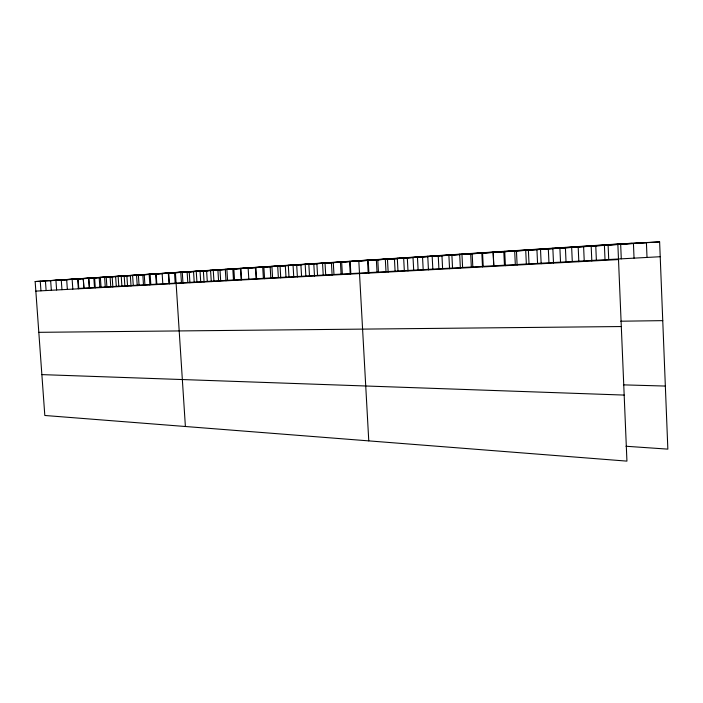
<?xml version="1.0" encoding="UTF-8"?>
<svg xmlns="http://www.w3.org/2000/svg" width="703" height="703" viewBox="0 0 703 703"><rect width="100%" height="100%" fill="white"/><g stroke="black" fill="none" stroke-linecap="round" stroke-linejoin="round"><path stroke-width="1.05" d="M617.849 244.003L626.935 461.124L44.816 415.482L35.15 281.551L617.849 244.003L659.625 241.876L667.85 449.129L625.978 446.256M49.605 280.734L632.076 243.282M64.219 279.917L646.277 242.553M35.15 281.551L659.625 241.876M660.214 256.718L78.771 288.415L78.121 279.135M35.835 291.112L618.508 259.565M620.74 321.209L662.753 320.638M38.814 332.326L621.311 326.544M623.403 384.866L665.346 386.061M41.864 374.611L624.176 395.077M66.662 279.522L67.356 289.408M61.258 279.873L61.952 289.698M55.924 280.216L56.618 289.988M50.642 280.55L51.337 290.269M45.423 280.892L46.117 290.55M40.256 281.226L40.95 290.831M100.371 277.351L101.074 287.58M99.211 277.782L99.861 287.272M94.589 277.72L95.292 287.887M93.85 278.124L94.501 287.562M88.877 278.089L89.58 288.204M88.552 278.467L89.202 287.852M83.305 278.801L83.956 288.133M83.226 278.458L83.929 288.502M77.638 278.819L78.341 288.81M72.119 279.17L72.813 289.109M132.612 275.646L133.271 285.444M130.319 275.418L131.03 285.954M126.892 276.007L127.542 285.761M124.185 275.813L124.897 286.288M121.232 276.376L121.883 286.068M118.13 276.209L118.833 286.613M115.635 276.727L116.294 286.376M112.137 276.595L112.849 286.938M110.099 277.087L110.758 286.675M106.223 276.973L106.926 287.263M104.624 277.439L105.274 286.973M162.129 273.37L162.841 284.232M156.154 274.135L156.813 284.161M155.609 273.792L156.321 284.583M150.161 274.522L150.829 284.487M149.168 274.205L149.88 284.935M144.247 274.899L144.906 284.812M142.814 274.618L143.517 285.277M138.394 275.268L139.053 285.128M136.531 275.022L137.234 285.62M196.234 271.173L196.945 282.386M193.553 271.736L194.213 282.123M189.204 271.622L189.915 282.764M187.13 272.149L187.798 282.474M182.262 272.07L182.973 283.142M180.794 272.553L181.453 282.817M185.39 426.501L175.407 272.518L219.995 270.04L220.663 280.682M174.52 272.957L175.188 283.16M168.729 272.949L169.441 283.88M168.325 273.353L168.992 283.502M226.893 269.601L227.561 280.304M225.285 269.302L226.006 280.813M217.877 269.776L218.598 281.218M213.264 270.47L213.932 281.051M210.566 270.251L211.287 281.613M206.612 270.901L207.28 281.411M203.352 270.717L204.072 282M200.047 271.323L200.707 281.771M262.72 267.307L263.388 278.353M255.927 267.325L256.648 279.153M255.374 267.773L256.041 278.757M248.115 267.825L248.836 279.574M240.953 268.704L241.621 279.539M240.4 268.326L241.12 279.996M233.879 269.152L234.547 279.926M232.798 268.818L233.51 280.409M293.063 265.365L293.731 276.701M288.292 265.242L289.012 277.404M285.33 265.857L285.998 277.123M280.031 265.769L280.752 277.852M277.694 266.349L278.362 277.536M271.894 266.296L272.606 278.291M270.154 266.832L270.822 277.949M263.853 266.815L264.574 278.722M325.041 263.309L325.7 274.952M322.528 263.036L323.248 275.55M316.886 263.836L317.545 275.4M313.784 263.599L314.505 276.024M308.837 264.354L309.505 275.84M305.172 264.152L305.884 276.49M300.902 264.855L301.561 276.27M296.675 264.697L297.387 276.947M368.767 440.878L358.802 260.699L403.663 258.273L404.322 270.664M350.173 261.701L350.832 273.581M349.532 261.296L350.243 274.082M341.676 262.245L342.343 274.047M340.401 261.885L341.113 274.583M333.301 262.781L333.969 274.504M331.403 262.465L332.115 275.066M387.45 258.853L388.161 272.035M385.332 259.451L385.991 271.666M377.757 259.477L378.469 272.562M376.36 260.022L377.019 272.158M368.205 260.092L368.917 273.072M367.502 260.593L368.17 272.641M422.538 257.07L423.188 269.636M417.441 256.92L418.144 270.409M413.03 257.676L413.689 270.154M407.292 257.57L407.995 270.963M397.292 258.221L398.003 271.499M394.436 258.862L395.095 271.173M451.888 255.18L452.53 268.036M448.857 254.89L449.56 268.713M441.959 255.822L442.609 268.581M438.224 255.576L438.918 269.284M432.178 256.446L432.828 269.117M427.749 256.252L428.452 269.855M482.574 253.221L483.216 266.367M481.819 252.772L482.513 266.929M472.188 253.88L472.829 266.929M470.659 253.493L471.353 267.527M461.959 254.539L462.609 267.491M459.674 254.196L460.368 268.124M516.441 250.54L517.118 265.049M514.684 251.164L515.317 264.618M504.71 251.296L505.395 265.69M503.814 251.859L504.455 265.207M493.172 252.034L493.858 266.314M493.111 252.544L493.752 265.796M552.839 248.194L553.507 263.08M548.331 249.003L548.955 262.781M540.493 248.985L541.169 263.748M536.934 249.732L537.567 263.405M528.366 249.767L529.043 264.407M525.721 250.453L526.354 264.012M583.613 246.744L584.228 260.857M578.165 246.56L578.824 261.709M571.662 247.509L572.286 261.507M565.388 247.386L566.056 262.404M559.904 248.264L560.528 262.149M608.113 245.171L608.719 259.521M604.387 244.872L605.046 260.295M595.766 245.962L596.372 260.198M591.161 245.725L591.821 261.006M646.417 242.72L647.015 257.439M633.438 243.554L634.036 258.142M620.67 244.372L621.276 258.836"/></g></svg>
